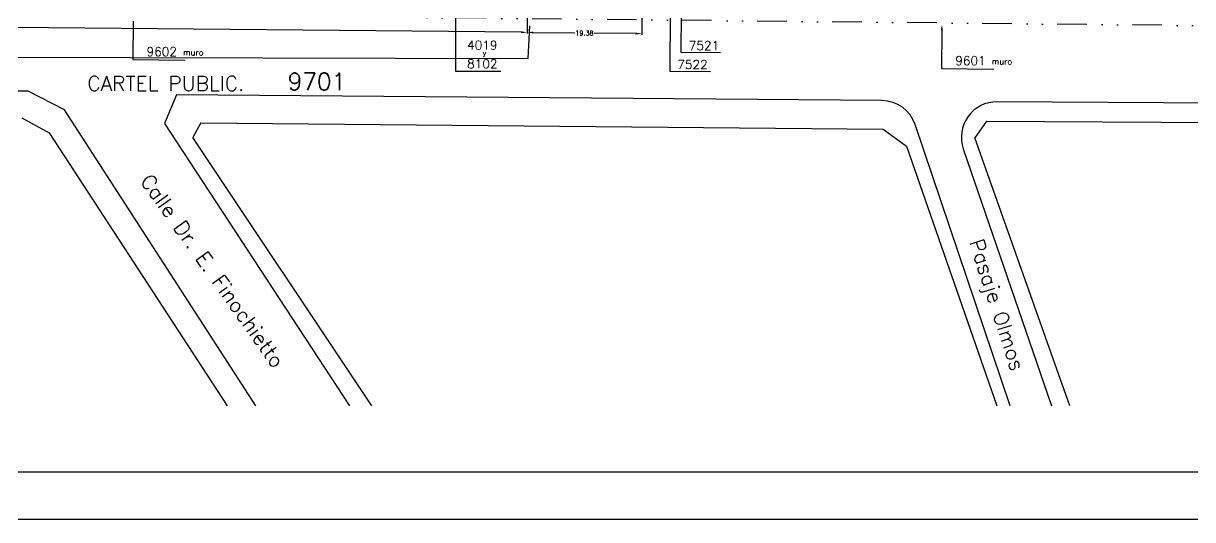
# Model space of a CAD drawing. Header units: metres. Extents: x -2640 to -492, y 2614 to 2999.
# Drawn here: x -1727.9 to -1530, y 2614.1 to 2697.9 of the extents above; entities that cross this region are included whole.
import ezdxf

# ---------------------------------------------------------------- set-up
doc = ezdxf.new("R2010")
doc.units = ezdxf.units.M
doc.header["$LTSCALE"] = 10
doc.header["$MEASUREMENT"] = 0
doc.linetypes.add('DASHDOT2', pattern=[0.5, 0.25, -0.125, 0, -0.125])
doc.linetypes.add('DIVIDE', pattern=[1.25, 0.5, -0.25, 0, -0.25, 0, -0.25])
doc.layers.get('DEFPOINTS').update_dxf_attribs({"linetype": 'CONTINUOUS'})
for name, color, linetype in [('CALLES', 2, 'CONTINUOUS'), ('COTAS', 2, 'CONTINUOUS'), ('LIMITE', 2, 'DASHDOT2'), ('LINE_02', 2, 'CONTINUOUS'), ('RECUADRO', 9, 'CONTINUOUS'), ('RECUADRO2', 2, 'CONTINUOUS'), ('TEXT-02', 2, 'CONTINUOUS'), ('TEXT-03', 3, 'CONTINUOUS'), ('Titulo (Solo límites)', 102, 'DIVIDE')]:
    doc.layers.add(name, color=color, linetype=linetype)
doc.styles.add('ROMANS', font='romans.shx')
doc.dimstyles.new('CHICAS', dxfattribs={"dimtxt": 0.8, "dimasz": 1, "dimexe": 0.18, "dimexo": 0.0625, "dimgap": 0.09, "dimtad": 0, "dimzin": 0, "dimdsep": 46, "dimtxsty": 'ROMANS', "dimcen": 0.09, "dimclrd": 1, "dimclre": 1, "dimclrt": 7, "dimadec": 0, "dimazin": 0, "dimtfac": 1, "dimtmove": 2, "dimatfit": 3, "dimfxl": 0, "dimtolj": 1, "dimtzin": 0, "dimarcsym": 0})

# ---------------------------------------------------------------- blocks, each defined once
blk = doc.blocks.new('*D293')
at = {"layer": 'COTAS', "color": 1, "lineweight": -2}
for p, q in [((-1642.54, 2703.67), (-1642.61, 2696.25)), ((-1814.76, 2700.45), (-1814.78, 2697.91)), ((-1813.78, 2698.08), (-1733.82, 2697.31)), ((-1643.61, 2696.44), (-1729.79, 2697.27))]:
    blk.add_line(p, q, dxfattribs=at)
at = {"layer": 'COTAS', "color": 1}
for points in [[(-1813.78, 2698.25), (-1813.78, 2697.91), (-1814.78, 2698.09)], [(-1643.61, 2696.6), (-1643.61, 2696.27), (-1642.61, 2696.43)]]:
    blk.add_solid(points, dxfattribs=at)
at = {"layer": 'DEFPOINTS', "color": 0}
for p in [(-1642.54, 2703.73), (-1814.76, 2700.52), (-1642.61, 2696.43)]:
    blk.add_point(p, dxfattribs=at)
at = {"layer": 'COTAS', "color": 7, "insert": (-1731.81, 2697.29), "char_height": 0.8, "attachment_point": 5, "rotation": 359.4468, "style": 'ROMANS'}
blk.add_mtext('\\A1;172.18', dxfattribs=at)
blk = doc.blocks.new('*D294')
at = {"layer": 'COTAS', "color": 1, "lineweight": -2}
for p, q in [((-1642.54, 2703.67), (-1642.61, 2696.22)), ((-1623.16, 2703.48), (-1623.23, 2696.03)), ((-1641.61, 2696.39), (-1634.55, 2696.32)), ((-1624.23, 2696.22), (-1631.29, 2696.29))]:
    blk.add_line(p, q, dxfattribs=at)
at = {"layer": 'COTAS', "color": 1}
for points in [[(-1641.61, 2696.56), (-1641.61, 2696.23), (-1642.61, 2696.4)], [(-1624.23, 2696.38), (-1624.23, 2696.05), (-1623.23, 2696.21)]]:
    blk.add_solid(points, dxfattribs=at)
at = {"layer": 'DEFPOINTS', "color": 0}
for p in [(-1642.54, 2703.73), (-1623.16, 2703.54), (-1642.61, 2696.4)]:
    blk.add_point(p, dxfattribs=at)
at = {"layer": 'COTAS', "color": 7, "insert": (-1632.92, 2696.3), "char_height": 0.8, "attachment_point": 5, "rotation": 359.4205, "style": 'ROMANS'}
blk.add_mtext('\\A1;19.38', dxfattribs=at)

msp = doc.modelspace()

# ---------------------------------------------------------------- linework, layer by layer
at = {"layer": 'CALLES'}
for p, q in [((-1727.077, 2686.495), (-1854.44, 2686.519)), ((-1720.914, 2683.305), (-1727.077, 2686.495)), ((-1701.961, 2685.865), (-1703.99, 2681.037)), ((-1582.581, 2684.891), (-1701.961, 2685.865)), ((-1688.504, 2633.315), (-1720.914, 2683.305)), ((-1198.014, 2682.62), (-1563.081, 2684.685)), ((-1728.135, 2681.953), (-1723.494, 2679.429)), ((-1564.868, 2681.405), (-1566.865, 2678.594)), ((-1564.868, 2681.405), (-1199.749, 2679.606)), ((-1723.494, 2679.429), (-1693.377, 2633.315)), ((-1703.99, 2681.037), (-1672.678, 2633.315)), ((-1697.834, 2681.104), (-1699.169, 2678.636)), ((-1697.834, 2681.104), (-1582.392, 2680.052)), ((-1582.392, 2680.052), (-1578.4, 2677.193)), ((-1560.903, 2633.315), (-1576.95, 2680.823)), ((-1668.914, 2633.315), (-1699.169, 2678.636)), ((-1578.4, 2677.193), (-1563.125, 2633.315)), ((-1550.796, 2633.315), (-1566.865, 2678.594)), ((-1568.808, 2676.718), (-1553.897, 2633.315))]:
    msp.add_line(p, q, dxfattribs=at)
for centre, start, end in [((-1582.63, 2678.891), 18.77795, 89.53266), ((-1563.139, 2678.685), 89.44436, 199.14036)]:
    msp.add_arc(centre, 6, start, end, dxfattribs=at)
at = {"layer": 'COTAS', "color": 1}
for p, q in [((-1654.716, 2701.384), (-1654.716, 2689.872)), ((-1709.285, 2698.295), (-1709.352, 2691.83)), ((-1572.426, 2696.772), (-1572.493, 2690.307)), ((-1709.352, 2691.83), (-1700.521, 2691.739)), ((-1654.716, 2689.872), (-1647.043, 2689.872)), ((-1572.493, 2690.307), (-1563.663, 2690.215))]:
    msp.add_line(p, q, dxfattribs=at)
msp.add_solid([(-1572.593, 2696.774), (-1572.259, 2696.77), (-1572.416, 2697.772)], dxfattribs=at)
at = {"layer": 'LIMITE'}
msp.add_line((-1695.844, 2640.407), (-1695.844, 2640.407), dxfattribs=at)
at = {"layer": 'LINE_02'}
msp.add_line((-1642.427, 2691.994), (-1642.186, 2697.523), dxfattribs=at)
at = {"layer": 'LINE_02', "color": 1}
msp.add_line((-1745.887, 2692.234), (-1642.427, 2691.994), dxfattribs=at)
at = {"layer": 'RECUADRO'}
msp.add_line((-753.099, 2622.067), (-2615.495, 2622.067), dxfattribs=at)
at = {"layer": 'RECUADRO2'}
for q in [(-2640.495, 2614.067), (-2632.002, 2614.067), (-2632.002, 2614.067)]:
    msp.add_line((-745.099, 2614.067), q, dxfattribs=at)
at = {"layer": 'TEXT-03', "color": 1}
for p, q in [((-1618.389, 2699.794), (-1618.485, 2689.881)), ((-1616.554, 2699.738), (-1616.618, 2693.099)), ((-1616.618, 2693.099), (-1609.913, 2693.034)), ((-1618.485, 2689.881), (-1611.578, 2689.814))]:
    msp.add_line(p, q, dxfattribs=at)
at = {"layer": 'Titulo (Solo límites)'}
msp.add_line((-1395.504, 2696.173), (-1872.069, 2701.109), dxfattribs=at)

# ---------------------------------------------------------------- texts
at = {"layer": 'COTAS', "style": 'ROMANS'}
for p in [(-1700.857, 2692.549), (-1563.998, 2691.025)]:
    msp.add_text('muro', height=1, rotation=359.40657, dxfattribs=at).set_placement(p)
msp.add_text('y', height=0.8, dxfattribs=at).set_placement((-1650.112, 2692.548))
at = {"layer": 'TEXT-02', "color": 4, "style": 'ROMANS'}
for s, height, p in [('CARTEL PUBLIC.', 2.5, (-1717.036, 2686.543)), ('9701', 2.8847, (-1683.136, 2686.67))]:
    msp.add_text(s, height=height, dxfattribs=at).set_placement(p)
at = {"layer": 'TEXT-03', "color": 4, "style": 'ROMANS'}
for s, p in [('4019', (-1652.778, 2693.504)), ('9602', (-1707.021, 2692.408)), ('7521', (-1615.266, 2693.428)), ('8102', (-1652.778, 2690.356)), ('7522', (-1617.212, 2690.236)), ('9601', (-1570.163, 2690.885))]:
    msp.add_text(s, height=1.5, dxfattribs=at).set_placement(p)
at = {"layer": 'TEXT-03', "style": 'ROMANS'}
for s, rotation, p in [('Calle Dr. E. Finochietto', 305.45276, (-1708.212, 2671.296)), ('Pasaje Olmos', 288.04641, (-1567.856, 2660.992))]:
    msp.add_text(s, height=2.5, rotation=rotation, dxfattribs=at).set_placement(p)

# ---------------------------------------------------------------- dimensions: what is measured, and where the dimension line sits
at = {"layer": 'COTAS'}
dim = msp.add_linear_dim(base=(-1642.608, 2696.428), p1=(-1814.756, 2700.516), p2=(-1642.537, 2703.734), angle=359.44676, dimstyle='CHICAS', dxfattribs=at)
dim.commit()
dim.dimension.update_dxf_attribs({"geometry": '*D293', "text_midpoint": (-1731.806, 2697.29), "dimtype": 160})
dim = msp.add_aligned_dim(p1=(-1623.158, 2703.538), p2=(-1642.537, 2703.734), distance=7.332, dimstyle='CHICAS', dxfattribs=at)
dim.commit()
dim.dimension.update_dxf_attribs({"geometry": '*D294', "text_midpoint": (-1632.922, 2696.305)})

doc.saveas('drawing.dxf')
